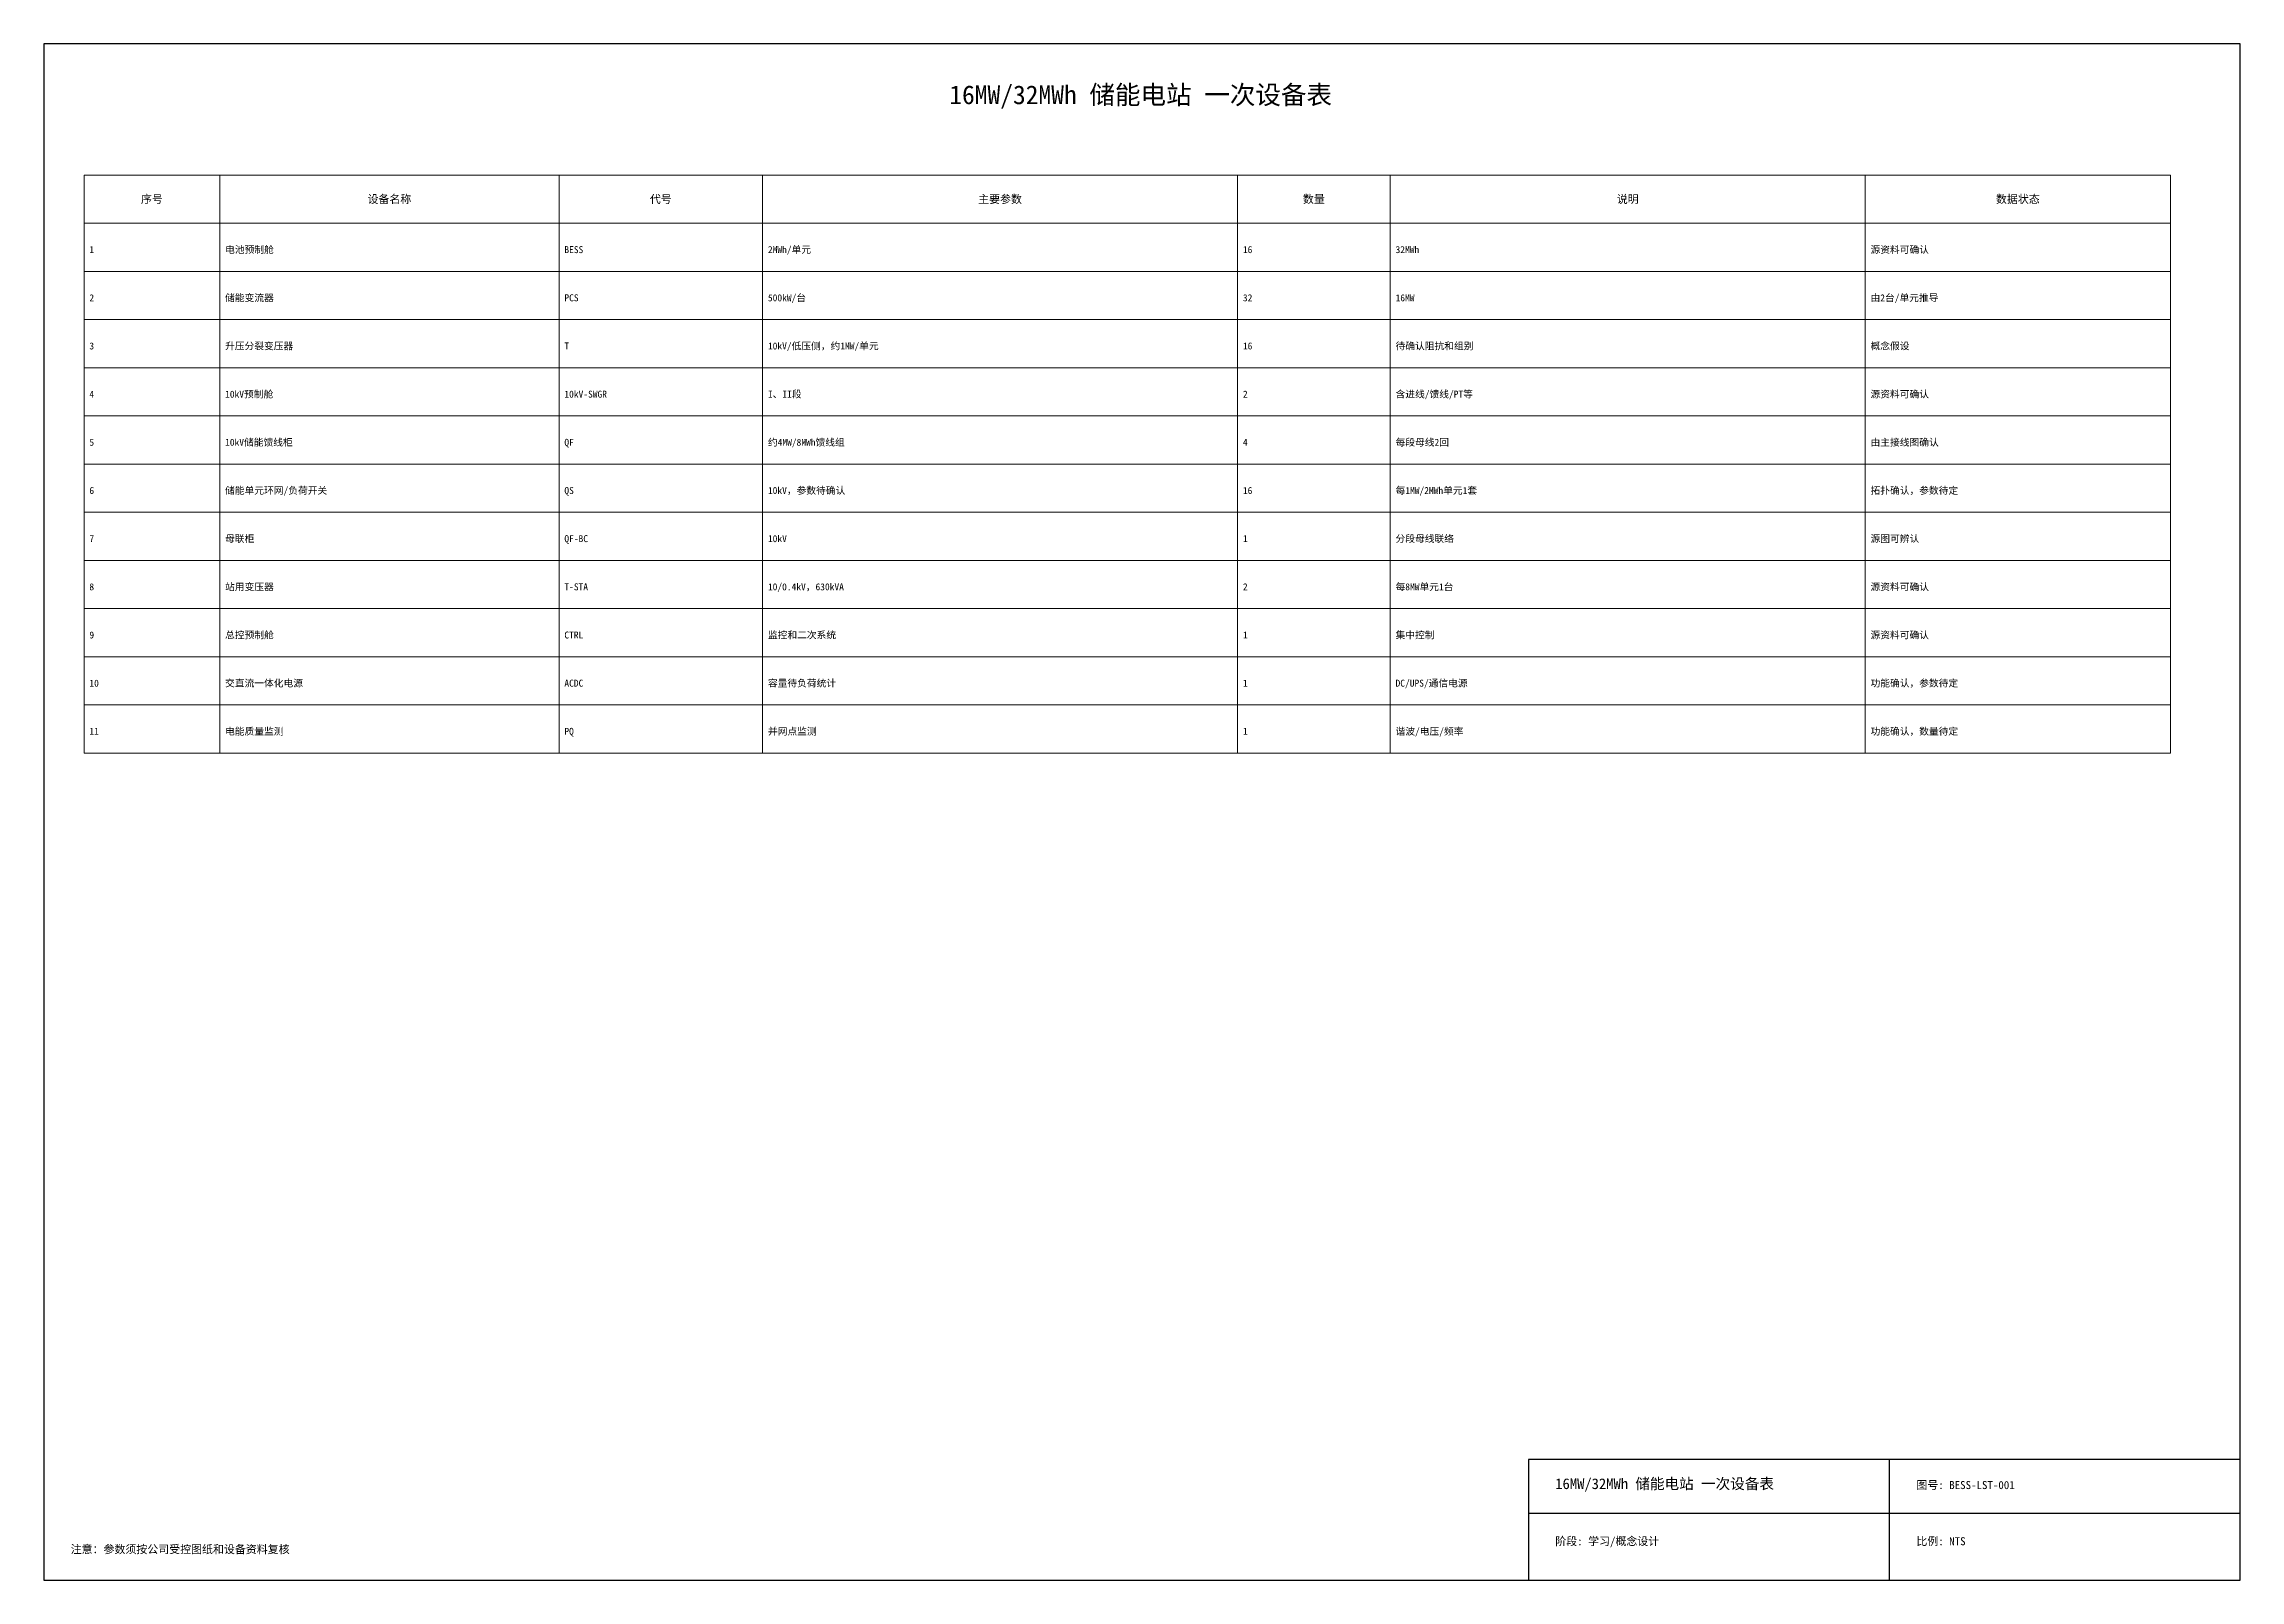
# Model space of a CAD drawing. Header units: millimetres. Extents: x 10 to 831, y 10 to 584.
import ezdxf
from ezdxf.enums import TextEntityAlignment as Align

# ---------------------------------------------------------------- set-up
doc = ezdxf.new("R2010")
doc.units = ezdxf.units.MM
for name, color, linetype, lineweight in [('ANNOT', 5, 'Continuous', 18), ('FRAME', 7, 'Continuous', 25), ('TABLE', 7, 'Continuous', 18), ('TEXT', 7, 'Continuous', 18)]:
    doc.layers.add(name, color=color, linetype=linetype, lineweight=lineweight)
doc.styles.add('CN_TEXT', font='simsun.ttc')

msp = doc.modelspace()

# ---------------------------------------------------------------- linework, layer by layer
at = {"layer": 'FRAME'}
for p, q in [((700, 10), (700, 55)), ((565, 35), (831, 35))]:
    msp.add_line(p, q, dxfattribs=at)
for points in [[(10, 10), (831, 10), (831, 584), (10, 584)], [(565, 10), (831, 10), (831, 55), (565, 55)]]:
    msp.add_lwpolyline(points, close=True, dxfattribs=at)
at = {"layer": 'TABLE'}
for p, q in [((25, 535), (805, 535)), ((25, 535), (25, 319)), ((75.73, 535), (75.73, 319)), ((202.56, 535), (202.56, 319)), ((278.66, 535), (278.66, 319)), ((456.22, 535), (456.22, 319)), ((513.29, 535), (513.29, 319)), ((690.85, 535), (690.85, 319)), ((805, 535), (805, 319)), ((25, 517), (805, 517)), ((25, 499), (805, 499)), ((25, 481), (805, 481)), ((25, 463), (805, 463)), ((25, 445), (805, 445)), ((25, 427), (805, 427)), ((25, 409), (805, 409)), ((25, 391), (805, 391)), ((25, 373), (805, 373)), ((25, 355), (805, 355)), ((25, 337), (805, 337)), ((25, 319), (805, 319))]:
    msp.add_line(p, q, dxfattribs=at)

# ---------------------------------------------------------------- texts
at = {"layer": 'ANNOT', "style": 'CN_TEXT'}
msp.add_text('注意：参数须按公司受控图纸和设备资料复核', height=3, dxfattribs=at).set_placement((20, 20))
at = {"layer": 'TEXT', "style": 'CN_TEXT'}
for s, height, p in [('16MW/32MWh 储能电站 一次设备表', 7, (420, 565)), ('序号', 3, (50.37, 526)), ('设备名称', 3, (139.15, 526)), ('代号', 3, (240.61, 526)), ('主要参数', 3, (367.44, 526)), ('数量', 3, (484.76, 526)), ('说明', 3, (602.07, 526)), ('数据状态', 3, (747.93, 526))]:
    msp.add_text(s, height=height, dxfattribs=at).set_placement(p, align=Align.MIDDLE_CENTER)
for s, height, p in [('1', 2.6, (27, 505.84)), ('电池预制舱', 2.6, (77.73, 505.84)), ('BESS', 2.6, (204.56, 505.84)), ('2MWh/单元', 2.6, (280.66, 505.84)), ('16', 2.6, (458.22, 505.84)), ('32MWh', 2.6, (515.29, 505.84)), ('源资料可确认', 2.6, (692.85, 505.84)), ('2', 2.6, (27, 487.84)), ('储能变流器', 2.6, (77.73, 487.84)), ('PCS', 2.6, (204.56, 487.84)), ('500kW/台', 2.6, (280.66, 487.84)), ('32', 2.6, (458.22, 487.84)), ('16MW', 2.6, (515.29, 487.84)), ('由2台/单元推导', 2.6, (692.85, 487.84)), ('3', 2.6, (27, 469.84)), ('升压分裂变压器', 2.6, (77.73, 469.84)), ('T', 2.6, (204.56, 469.84)), ('10kV/低压侧，约1MW/单元', 2.6, (280.66, 469.84)), ('16', 2.6, (458.22, 469.84)), ('待确认阻抗和组别', 2.6, (515.29, 469.84)), ('概念假设', 2.6, (692.85, 469.84)), ('4', 2.6, (27, 451.84)), ('10kV预制舱', 2.6, (77.73, 451.84)), ('10kV-SWGR', 2.6, (204.56, 451.84)), ('I、II段', 2.6, (280.66, 451.84)), ('2', 2.6, (458.22, 451.84)), ('含进线/馈线/PT等', 2.6, (515.29, 451.84)), ('源资料可确认', 2.6, (692.85, 451.84)), ('5', 2.6, (27, 433.84)), ('10kV储能馈线柜', 2.6, (77.73, 433.84)), ('QF', 2.6, (204.56, 433.84)), ('约4MW/8MWh馈线组', 2.6, (280.66, 433.84)), ('4', 2.6, (458.22, 433.84)), ('每段母线2回', 2.6, (515.29, 433.84)), ('由主接线图确认', 2.6, (692.85, 433.84)), ('储能单元环网/负荷开关', 2.6, (77.73, 415.84)), ('10kV，参数待确认', 2.6, (280.66, 415.84)), ('每1MW/2MWh单元1套', 2.6, (515.29, 415.84)), ('拓扑确认，参数待定', 2.6, (692.85, 415.84)), ('6', 2.6, (27, 415.84)), ('QS', 2.6, (204.56, 415.84)), ('16', 2.6, (458.22, 415.84)), ('7', 2.6, (27, 397.84)), ('母联柜', 2.6, (77.73, 397.84)), ('QF-BC', 2.6, (204.56, 397.84)), ('10kV', 2.6, (280.66, 397.84)), ('1', 2.6, (458.22, 397.84)), ('分段母线联络', 2.6, (515.29, 397.84)), ('源图可辨认', 2.6, (692.85, 397.84)), ('8', 2.6, (27, 379.84)), ('站用变压器', 2.6, (77.73, 379.84)), ('T-STA', 2.6, (204.56, 379.84)), ('10/0.4kV，630kVA', 2.6, (280.66, 379.84)), ('2', 2.6, (458.22, 379.84)), ('每8MW单元1台', 2.6, (515.29, 379.84)), ('源资料可确认', 2.6, (692.85, 379.84)), ('9', 2.6, (27, 361.84)), ('总控预制舱', 2.6, (77.73, 361.84)), ('CTRL', 2.6, (204.56, 361.84)), ('监控和二次系统', 2.6, (280.66, 361.84)), ('1', 2.6, (458.22, 361.84)), ('集中控制', 2.6, (515.29, 361.84)), ('源资料可确认', 2.6, (692.85, 361.84)), ('10', 2.6, (27, 343.84)), ('交直流一体化电源', 2.6, (77.73, 343.84)), ('ACDC', 2.6, (204.56, 343.84)), ('容量待负荷统计', 2.6, (280.66, 343.84)), ('1', 2.6, (458.22, 343.84)), ('DC/UPS/通信电源', 2.6, (515.29, 343.84)), ('功能确认，参数待定', 2.6, (692.85, 343.84)), ('电能质量监测', 2.6, (77.73, 325.84)), ('PQ', 2.6, (204.56, 325.84)), ('并网点监测', 2.6, (280.66, 325.84)), ('谐波/电压/频率', 2.6, (515.29, 325.84)), ('功能确认，数量待定', 2.6, (692.85, 325.84)), ('11', 2.6, (27, 325.84)), ('1', 2.6, (458.22, 325.84)), ('16MW/32MWh 储能电站 一次设备表', 4, (575, 44)), ('图号: BESS-LST-001', 3, (710, 44)), ('阶段: 学习/概念设计', 3, (575, 23)), ('比例: NTS', 3, (710, 23))]:
    msp.add_text(s, height=height, dxfattribs=at).set_placement(p)

doc.saveas('drawing.dxf')
